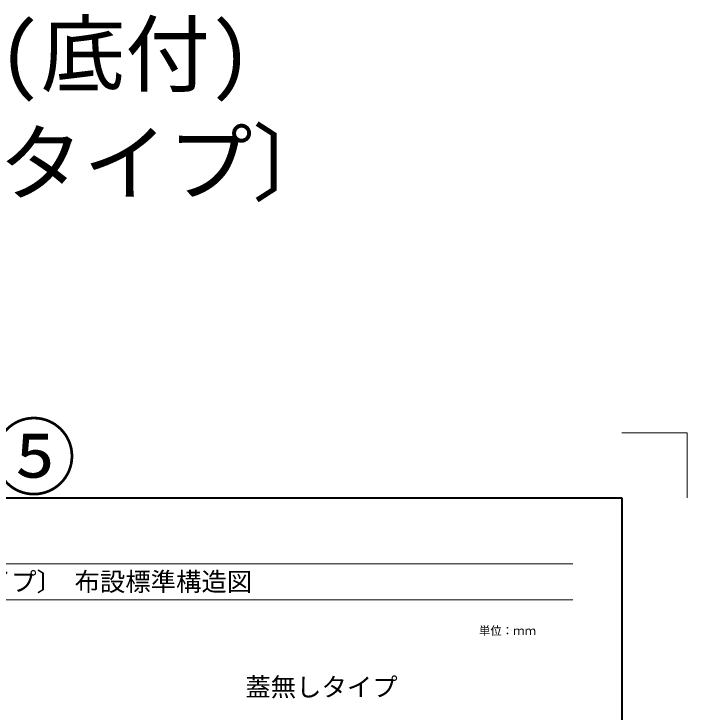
# Model space of a CAD drawing. Units: millimetres at full size; details may follow other scales. Extents: x 77366 to 106166, y -28085 to 6898.
# Drawn here: x 86205 to 88266, y 4759 to 6898 of the extents above; entities that cross this region are included whole.
import ezdxf
from ezdxf.enums import TextEntityAlignment as Align

# ---------------------------------------------------------------- set-up
doc = ezdxf.new("R2010")
doc.units = ezdxf.units.MM
doc.header["$LTSCALE"] = 50
for name, color, linetype, lineweight in [('Defpoints_2', 8, 'Continuous', 0), ('図枠', 7, 'Continuous', 5), ('補助線', 8, 'Continuous', 13)]:
    doc.layers.add(name, color=color, linetype=linetype, lineweight=lineweight)
doc.styles.add('ＭＳ ゴシック', font='')
doc.styles.get('ＭＳ ゴシック').set_extended_font_data('MS Gothic')

msp = doc.modelspace()

# ---------------------------------------------------------------- linework, layer by layer
at = {"layer": 'Defpoints_2', "color": 7, "lineweight": 13}
for p, q in [((88065.8, 5614.64), (88265.8, 5614.64)), ((88265.8, 5614.64), (88265.8, 5414.64))]:
    msp.add_line(p, q, dxfattribs=at)
at = {"layer": '図枠', "lineweight": 40}
for p, q in [((84465.8, 5414.64), (88065.8, 5414.64)), ((88065.8, 5414.64), (88065.8, -125.36))]:
    msp.add_line(p, q, dxfattribs=at)
at = {"layer": '図枠', "lineweight": 13}
for p, q in [((84615.8, 5213.06), (87915.8, 5213.06)), ((84615.8, 5103.06), (87915.8, 5103.06))]:
    msp.add_line(p, q, dxfattribs=at)

# ---------------------------------------------------------------- texts
at = {"layer": '図枠', "style": 'ＭＳ ゴシック'}
for s, p in [(' ＴＹ集水桝 (底付)', (84603.85, 6869.39)), ('〔壁厚２００タイプ〕', (84603.85, 6536.06))]:
    msp.add_text(s, height=189.9, dxfattribs=at).set_placement(p, align=Align.TOP_LEFT)
msp.add_text('\u3000ＴＹ集水桝 (底付)５００〔壁厚２００タイプ〕 布設標準構造図 ', height=56.96, dxfattribs=at).set_placement((84603.85, 5158.06), align=Align.MIDDLE_LEFT)
for s, height, p in [('単位：ｍｍ', 25.63, (87716.09, 5007.65)), ('蓋無しタイプ ', 56.96, (87165.8, 4835.27))]:
    msp.add_text(s, height=height, dxfattribs=at).set_placement(p, align=Align.MIDDLE_CENTER)
at = {"layer": '補助線', "color": 1, "style": 'ＭＳ ゴシック'}
msp.add_text('⑤', height=189.9, dxfattribs=at).set_placement((86265.8, 5539.52), align=Align.MIDDLE_CENTER)

doc.saveas('drawing.dxf')
